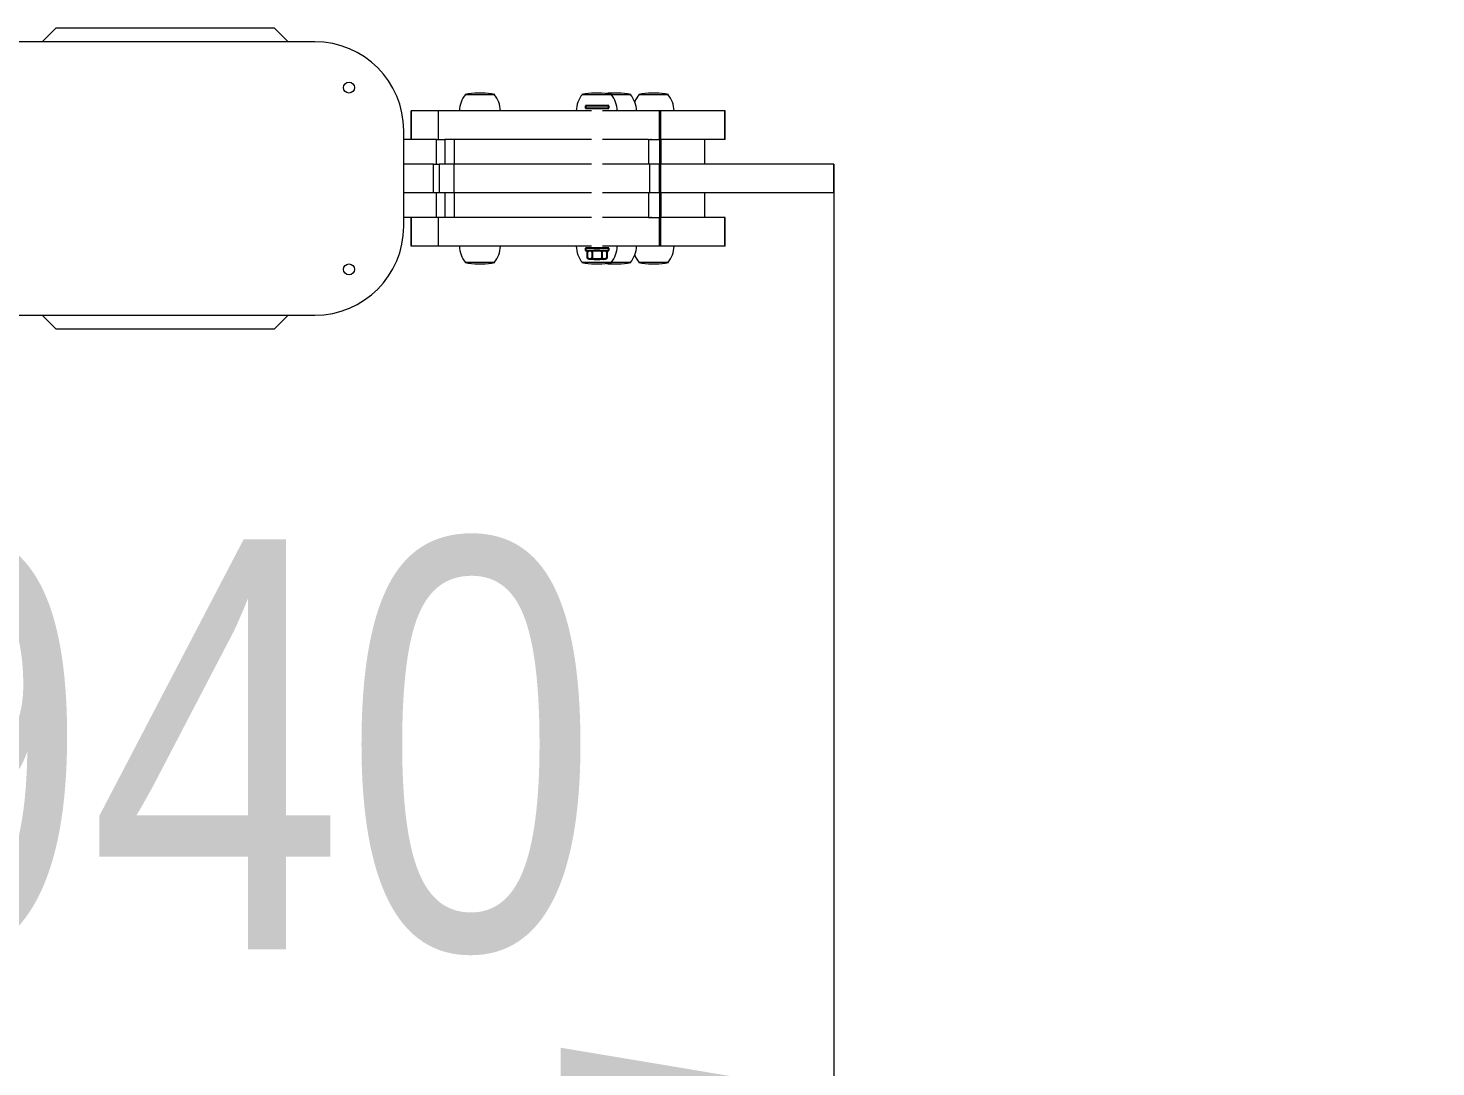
# Model space of a CAD drawing. Header units: millimetres. Extents: x -2841 to 1849, y -2169 to 1822.
# Drawn here: x -181 to 849, y -478 to 281 of the extents above; entities that cross this region are included whole.
import ezdxf

# ---------------------------------------------------------------- set-up
doc = ezdxf.new("R2010")
doc.units = ezdxf.units.MM
for name, color, linetype in [('DIKOM_ОБЪЕКТ', 7, 'Continuous'), ('DIKOM_РАЗМЕР_ЗОНА', 7, 'Continuous'), ('DIKOM_РАЗМЕР_ОБЪЕКТА', 7, 'Continuous')]:
    doc.layers.add(name, color=color, linetype=linetype)
doc.styles.add('style1', font='arialbd.ttf', dxfattribs={"width": 0.8})
doc.dimstyles.new('1-50', dxfattribs={"dimtxt": 300, "dimasz": 200, "dimexe": 100, "dimexo": 0, "dimgap": 100, "dimtad": 1, "dimtxsty": 'style1', "dimcen": 200, "dimclrd": 7, "dimclre": 7, "dimclrt": 7, "dimadec": 1, "dimazin": 2, "dimtfac": 1, "dimtmove": 0, "dimatfit": 2, "dimfxl": 0, "dimlwd": 25, "dimlwe": 18, "dimarcsym": 0})

# ---------------------------------------------------------------- blocks, each defined once
blk = doc.blocks.new('*D2')
at = {"layer": 'Defpoints', "color": 0, "transparency": 16777216}
for p in [(-2051.2, 161.9), (1848.8, 161.9), (1848.8, -2068.9)]:
    blk.add_point(p, dxfattribs=at)
at = {"layer": 'DIKOM_РАЗМЕР_ЗОНА', "color": 7, "lineweight": 18, "transparency": 16777216}
for p, q in [((-2051.2, 161.9), (-2051.2, -2168.9)), ((1848.8, 161.9), (1848.8, -2168.9))]:
    blk.add_line(p, q, dxfattribs=at)
at = {"layer": 'DIKOM_РАЗМЕР_ЗОНА', "color": 7, "lineweight": 25, "transparency": 16777216}
blk.add_line((-1851.2, -2068.9), (1648.8, -2068.9), dxfattribs=at)
at = {"layer": 'DIKOM_РАЗМЕР_ЗОНА', "color": 7, "transparency": 16777216}
for points in [[(-1851.2, -2035.5), (-1851.2, -2102.2), (-2051.2, -2068.9)], [(1648.8, -2035.5), (1648.8, -2102.2), (1848.8, -2068.9)]]:
    blk.add_solid(points, dxfattribs=at)
at = {"layer": 'DIKOM_РАЗМЕР_ЗОНА', "color": 7, "transparency": 16777216, "insert": (-151.2, -1815.6), "char_height": 300, "attachment_point": 5, "style": 'style1'}
blk.add_mtext('{\\fArial|b0|i0|c204|p34;3940}', dxfattribs=at)
blk = doc.blocks.new('*D4')
at = {"layer": 'Defpoints', "color": 0, "transparency": 16777216}
for p in [(-534.2, 182), (408.4, 182), (408.4, -497.9)]:
    blk.add_point(p, dxfattribs=at)
at = {"layer": 'DIKOM_РАЗМЕР_ОБЪЕКТА', "color": 7, "lineweight": 18, "transparency": 16777216}
for p, q in [((-534.2, 182), (-534.2, -597.9)), ((408.4, 182), (408.4, -597.9))]:
    blk.add_line(p, q, dxfattribs=at)
at = {"layer": 'DIKOM_РАЗМЕР_ОБЪЕКТА', "color": 7, "lineweight": 25, "transparency": 16777216}
blk.add_line((-334.2, -497.9), (208.4, -497.9), dxfattribs=at)
at = {"layer": 'DIKOM_РАЗМЕР_ОБЪЕКТА', "color": 7, "transparency": 16777216}
for points in [[(-334.2, -464.5), (-334.2, -531.2), (-534.2, -497.9)], [(208.4, -464.5), (208.4, -531.2), (408.4, -497.9)]]:
    blk.add_solid(points, dxfattribs=at)
at = {"layer": 'DIKOM_РАЗМЕР_ОБЪЕКТА', "color": 7, "transparency": 16777216, "insert": (-43.7, -244.7), "char_height": 300, "attachment_point": 5, "style": 'style1'}
blk.add_mtext('{\\fArial|b0|i0|c204|p34;940}', dxfattribs=at)
blk = doc.blocks.new('D0A6')
for p, q in [((1.6, 8.5), (0, 8.5)), ((0, 8.5), (0, -8.5)), ((1.6, -8.5), (1.6, 8.5)), ((0, -8.5), (1.6, -8.5))]:
    blk.add_line(p, q)
blk = doc.blocks.new('C0A10')
for p, q in [((0, 5.9), (0.7, 7.1)), ((0, -5.9), (0, 5.9)), ((0, 4.8), (0.7, 3.5)), ((0.7, 7.1), (5.8, 7.1)), ((0.7, 3.5), (5.8, 3.5)), ((5.8, 7.1), (6.5, 5.9)), ((5.8, 3.5), (6.5, 4.8)), ((6.5, 5.9), (6.5, -5.9)), ((0, -4.8), (0.7, -3.5)), ((0.7, -7.1), (0, -5.9)), ((0.7, -3.5), (5.8, -3.5)), ((5.8, -7.1), (0.7, -7.1)), ((5.8, -3.5), (6.5, -4.8)), ((6.5, -5.9), (5.8, -7.1))]:
    blk.add_line(p, q)
for centre, start, end in [((9.1, 0), 157.0176, 202.9824), ((-2.6, 0), 337.0176, 22.9824)]:
    blk.add_arc(centre, 9.09, start, end)

msp = doc.modelspace()

# ---------------------------------------------------------------- linework, layer by layer
at = {"layer": 'DIKOM_ОБЪЕКТ', "color": 7, "lineweight": 15}
for p, q in [((-161.131, 281.5), (-171.131, 271.5)), ((-1.131, 281.5), (-161.131, 281.5)), ((8.869, 271.5), (-1.131, 281.5)), ((28.5, 271.5), (-191.5, 271.5)), ((138.492, 233), (157.123, 233)), ((150.766, 234.053), (147.817, 234.053)), ((157.123, 233), (160.092, 233)), ((223.973, 233), (242.742, 233)), ((236.248, 234.053), (233.298, 234.053)), ((242.742, 233), (245.573, 233)), ((245.573, 233), (257.454, 233)), ((250.344, 234.053), (247.395, 234.053)), ((257.454, 233), (259.669, 233)), ((265.587, 233), (284.915, 233)), ((277.862, 234.053), (274.912, 234.053)), ((284.915, 233), (287.187, 233)), ((99.009, 200), (99.009, 221)), ((99.013, 221), (99.009, 221)), ((99.013, 200), (99.013, 221)), ((99.04, 221), (99.013, 221)), ((99.04, 200), (99.04, 221)), ((99.09, 221), (99.04, 221)), ((99.09, 200), (99.09, 221)), ((99.163, 221), (99.09, 221)), ((99.163, 200), (99.163, 221)), ((99.262, 221), (99.163, 221)), ((99.262, 200), (99.262, 221)), ((118.869, 221), (99.262, 221)), ((118.869, 200), (118.869, 221)), ((118.991, 221), (118.869, 221)), ((119.134, 221), (118.991, 221)), ((119.299, 221), (119.134, 221)), ((119.486, 221), (119.299, 221)), ((119.691, 221), (119.486, 221)), ((119.917, 221), (119.691, 221)), ((120.163, 221), (119.917, 221)), ((120.426, 221), (120.163, 221)), ((120.708, 221), (120.426, 221)), ((121.008, 221), (120.708, 221)), ((121.323, 221), (121.008, 221)), ((121.656, 221), (121.323, 221)), ((122.005, 221), (121.656, 221)), ((122.369, 221), (122.005, 221)), ((122.747, 221), (122.369, 221)), ((123.14, 221), (122.747, 221)), ((123.546, 221), (123.14, 221)), ((123.966, 221), (123.546, 221)), ((124.397, 221), (123.966, 221)), ((124.841, 221), (124.397, 221)), ((125.297, 221), (124.841, 221)), ((125.762, 221), (125.297, 221)), ((126.238, 221), (125.762, 221)), ((126.724, 221), (126.238, 221)), ((127.219, 221), (126.724, 221)), ((127.723, 221), (127.219, 221)), ((128.234, 221), (127.723, 221)), ((128.753, 221), (128.234, 221)), ((129.279, 221), (128.753, 221)), ((129.811, 221), (129.279, 221)), ((130.349, 221), (129.811, 221)), ((130.892, 221), (130.349, 221)), ((231.029, 221), (130.892, 221)), ((272.316, 221), (239.029, 221)), ((272.735, 221), (272.316, 221)), ((273.149, 221), (272.735, 221)), ((273.558, 221), (273.149, 221)), ((273.96, 221), (273.558, 221)), ((274.356, 221), (273.96, 221)), ((274.745, 221), (274.356, 221)), ((275.127, 221), (274.745, 221)), ((275.5, 221), (275.127, 221)), ((275.866, 221), (275.5, 221)), ((276.222, 221), (275.866, 221)), ((276.569, 221), (276.222, 221)), ((276.906, 221), (276.569, 221)), ((277.233, 221), (276.906, 221)), ((277.549, 221), (277.233, 221)), ((277.854, 221), (277.549, 221)), ((278.146, 221), (277.854, 221)), ((278.426, 221), (278.146, 221)), ((278.694, 221), (278.426, 221)), ((278.948, 221), (278.694, 221)), ((279.189, 221), (278.948, 221)), ((279.415, 221), (279.189, 221)), ((279.626, 221), (279.415, 221)), ((279.822, 221), (279.626, 221)), ((280.002, 221), (279.822, 221)), ((280.166, 221), (280.002, 221)), ((280.313, 221), (280.166, 221)), ((280.443, 221), (280.313, 221)), ((280.556, 221), (280.443, 221)), ((280.649, 221), (280.556, 221)), ((280.724, 221), (280.649, 221)), ((280.781, 221), (280.724, 221)), ((280.781, 200), (280.781, 221)), ((280.817, 221), (280.781, 221)), ((280.817, 200), (280.817, 221)), ((281.72, 221), (280.817, 221)), ((281.72, 200), (281.72, 221)), ((281.754, 221), (281.72, 221)), ((281.754, 200), (281.754, 221)), ((325.364, 221), (281.754, 221)), ((326.194, 221), (325.364, 221)), ((326.905, 221), (326.194, 221)), ((327.499, 221), (326.905, 221)), ((327.977, 221), (327.499, 221)), ((328.341, 221), (327.977, 221)), ((328.594, 221), (328.341, 221)), ((328.594, 200), (328.594, 221)), ((328.735, 221), (328.594, 221)), ((328.735, 200), (328.735, 221)), ((328.767, 221), (328.735, 221)), ((328.767, 200), (328.767, 221)), ((93.5, 136.5), (93.5, 206.5)), ((117.55, 200), (93.5, 200)), ((117.55, 182), (117.55, 200)), ((117.55, 200), (123.54, 200)), ((123.546, 200), (123.54, 200)), ((123.54, 200), (123.54, 182)), ((130.349, 200), (123.54, 200)), ((123.553, 200), (123.546, 200)), ((123.966, 200), (123.965, 200)), ((123.967, 200), (123.966, 200)), ((124.397, 200), (124.368, 200)), ((124.428, 200), (124.397, 200)), ((124.841, 200), (124.813, 200)), ((124.87, 200), (124.841, 200)), ((125.297, 200), (125.263, 200)), ((125.333, 200), (125.297, 200)), ((125.762, 200), (125.701, 200)), ((125.829, 200), (125.762, 200)), ((126.238, 200), (126.166, 200)), ((126.314, 200), (126.238, 200)), ((126.724, 200), (126.646, 200)), ((126.806, 200), (126.724, 200)), ((127.219, 200), (127.133, 200)), ((127.307, 200), (127.219, 200)), ((127.723, 200), (127.635, 200)), ((127.812, 200), (127.723, 200)), ((128.234, 200), (128.144, 200)), ((128.319, 200), (128.234, 200)), ((128.753, 200), (128.685, 200)), ((128.816, 200), (128.753, 200)), ((129.279, 200), (129.232, 200)), ((129.322, 200), (129.279, 200)), ((129.811, 200), (129.789, 200)), ((129.831, 200), (129.811, 200)), ((130.892, 200), (130.349, 200)), ((130.349, 200), (130.349, 182)), ((231.029, 200), (130.892, 200)), ((272.316, 200), (239.029, 200)), ((272.735, 200), (272.316, 200)), ((272.735, 200), (272.735, 182)), ((272.735, 200), (280.817, 200)), ((273.149, 200), (273.136, 200)), ((273.162, 200), (273.149, 200)), ((273.558, 200), (273.525, 200)), ((273.593, 200), (273.558, 200)), ((273.96, 200), (273.918, 200)), ((274.003, 200), (273.96, 200)), ((274.356, 200), (274.307, 200)), ((274.406, 200), (274.356, 200)), ((274.745, 200), (274.685, 200)), ((274.807, 200), (274.745, 200)), ((275.127, 200), (275.072, 200)), ((275.176, 200), (275.127, 200)), ((275.5, 200), (275.471, 200)), ((275.526, 200), (275.5, 200)), ((275.866, 200), (275.848, 200)), ((275.882, 200), (275.866, 200)), ((279.626, 200), (279.612, 200)), ((279.641, 200), (279.626, 200)), ((279.822, 200), (279.804, 200)), ((279.839, 200), (279.822, 200)), ((280.002, 200), (279.985, 200)), ((280.018, 200), (280.002, 200)), ((280.166, 200), (280.144, 200)), ((280.186, 200), (280.166, 200)), ((280.313, 200), (280.294, 200)), ((280.329, 200), (280.313, 200)), ((280.443, 200), (280.428, 200)), ((280.456, 200), (280.443, 200)), ((280.556, 200), (280.536, 200)), ((280.57, 200), (280.556, 200)), ((280.649, 200), (280.642, 200)), ((280.653, 200), (280.649, 200)), ((280.724, 200), (280.724, 200)), ((280.724, 200), (280.724, 200)), ((280.781, 200), (280.778, 200)), ((280.782, 200), (280.781, 200)), ((281.72, 200), (280.817, 200)), ((280.817, 200), (280.817, 182)), ((281.754, 200), (281.72, 200)), ((281.754, 200), (281.754, 182)), ((281.796, 200), (281.754, 200)), ((281.796, 182), (281.796, 200)), ((325.364, 200), (281.796, 200)), ((313.887, 182), (313.887, 200)), ((326.194, 200), (325.364, 200)), ((326.905, 200), (326.194, 200)), ((327.499, 200), (326.905, 200)), ((327.977, 200), (327.499, 200)), ((328.341, 200), (327.977, 200)), ((328.594, 200), (328.341, 200)), ((328.735, 200), (328.594, 200)), ((328.767, 200), (328.735, 200)), ((115.294, 182), (93.5, 182)), ((115.294, 161), (115.294, 182)), ((115.294, 182), (119.42, 182)), ((119.42, 182), (119.42, 161)), ((125.624, 182), (119.42, 182)), ((129.98, 182), (125.624, 182)), ((130.342, 182), (129.98, 182)), ((130.342, 161), (130.342, 182)), ((231.029, 182), (130.342, 182)), ((273.551, 182), (239.029, 182)), ((273.551, 161), (273.551, 182)), ((280.811, 182), (273.551, 182)), ((280.811, 161), (280.811, 182)), ((280.817, 182), (281.754, 182)), ((281.67, 161), (281.67, 182)), ((281.796, 182), (281.754, 182)), ((386.086, 182), (281.796, 182)), ((408.387, 182), (386.086, 182)), ((408.387, 161), (408.387, 182)), ((115.294, 161), (93.5, 161)), ((119.42, 161), (115.294, 161)), ((117.55, 143), (117.55, 161)), ((125.624, 161), (119.42, 161)), ((123.54, 161), (123.54, 143)), ((129.98, 161), (125.624, 161)), ((130.342, 161), (129.98, 161)), ((231.029, 161), (130.342, 161)), ((130.349, 161), (130.349, 143)), ((273.551, 161), (239.029, 161)), ((272.735, 161), (272.735, 143)), ((280.811, 161), (273.551, 161)), ((280.817, 161), (280.817, 143)), ((280.817, 161), (281.754, 161)), ((281.754, 161), (281.754, 143)), ((281.796, 161), (281.754, 161)), ((281.796, 143), (281.796, 161)), ((386.086, 161), (281.796, 161)), ((313.887, 143), (313.887, 161)), ((408.387, 161), (386.086, 161)), ((117.55, 143), (93.5, 143)), ((99.009, 122), (99.009, 143)), ((99.013, 122), (99.013, 143)), ((99.04, 122), (99.04, 143)), ((99.09, 122), (99.09, 143)), ((99.163, 122), (99.163, 143)), ((99.262, 122), (99.262, 143)), ((123.54, 143), (117.55, 143)), ((118.869, 122), (118.869, 143)), ((118.991, 122), (118.991, 143)), ((123.546, 143), (123.54, 143)), ((127.635, 143), (123.54, 143)), ((123.553, 143), (123.546, 143)), ((123.966, 143), (123.965, 143)), ((123.967, 143), (123.966, 143)), ((124.397, 143), (124.368, 143)), ((124.428, 143), (124.397, 143)), ((124.841, 143), (124.813, 143)), ((124.87, 143), (124.841, 143)), ((125.297, 143), (125.263, 143)), ((125.333, 143), (125.297, 143)), ((125.762, 143), (125.701, 143)), ((125.829, 143), (125.762, 143)), ((126.238, 143), (126.166, 143)), ((126.314, 143), (126.238, 143)), ((126.724, 143), (126.646, 143)), ((126.806, 143), (126.724, 143)), ((127.219, 143), (127.133, 143)), ((127.307, 143), (127.219, 143)), ((127.723, 143), (127.635, 143)), ((127.812, 143), (127.723, 143)), ((130.349, 143), (127.812, 143)), ((128.234, 143), (128.144, 143)), ((128.319, 143), (128.234, 143)), ((128.753, 143), (128.685, 143)), ((128.816, 143), (128.753, 143)), ((129.279, 143), (129.232, 143)), ((129.322, 143), (129.279, 143)), ((129.811, 143), (129.789, 143)), ((129.831, 143), (129.811, 143)), ((130.892, 143), (130.349, 143)), ((231.029, 143), (130.892, 143)), ((272.316, 143), (239.029, 143)), ((272.735, 143), (272.316, 143)), ((272.735, 143), (280.817, 143)), ((273.149, 143), (273.136, 143)), ((273.162, 143), (273.149, 143)), ((273.558, 143), (273.525, 143)), ((273.593, 143), (273.558, 143)), ((273.96, 143), (273.918, 143)), ((274.003, 143), (273.96, 143)), ((274.356, 143), (274.307, 143)), ((274.406, 143), (274.356, 143)), ((274.745, 143), (274.685, 143)), ((274.807, 143), (274.745, 143)), ((275.127, 143), (275.072, 143)), ((275.176, 143), (275.127, 143)), ((275.5, 143), (275.471, 143)), ((275.526, 143), (275.5, 143)), ((275.866, 143), (275.848, 143)), ((275.882, 143), (275.866, 143)), ((279.626, 143), (279.612, 143)), ((279.641, 143), (279.626, 143)), ((279.822, 143), (279.804, 143)), ((279.839, 143), (279.822, 143)), ((280.002, 143), (279.985, 143)), ((280.018, 143), (280.002, 143)), ((280.166, 143), (280.144, 143)), ((280.186, 143), (280.166, 143)), ((280.313, 143), (280.294, 143)), ((280.329, 143), (280.313, 143)), ((280.443, 143), (280.428, 143)), ((280.456, 143), (280.443, 143)), ((280.556, 143), (280.536, 143)), ((280.57, 143), (280.556, 143)), ((280.649, 143), (280.642, 143)), ((280.653, 143), (280.649, 143)), ((280.724, 143), (280.724, 143)), ((280.724, 143), (280.724, 143)), ((280.781, 143), (280.778, 143)), ((280.781, 122), (280.781, 143)), ((280.782, 143), (280.781, 143)), ((280.817, 122), (280.817, 143)), ((281.72, 143), (280.817, 143)), ((281.72, 122), (281.72, 143)), ((281.754, 143), (281.72, 143)), ((281.754, 122), (281.754, 143)), ((281.796, 143), (281.754, 143)), ((325.364, 143), (281.796, 143)), ((326.194, 143), (325.364, 143)), ((326.905, 143), (326.194, 143)), ((327.499, 143), (326.905, 143)), ((327.977, 143), (327.499, 143)), ((328.341, 143), (327.977, 143)), ((328.594, 143), (328.341, 143)), ((328.594, 122), (328.594, 143)), ((328.735, 143), (328.594, 143)), ((328.735, 122), (328.735, 143)), ((328.767, 143), (328.735, 143)), ((328.767, 122), (328.767, 143)), ((99.013, 122), (99.009, 122)), ((99.04, 122), (99.013, 122)), ((99.09, 122), (99.04, 122)), ((99.163, 122), (99.09, 122)), ((99.262, 122), (99.163, 122)), ((118.869, 122), (99.262, 122)), ((118.991, 122), (118.869, 122)), ((119.134, 122), (118.991, 122)), ((119.299, 122), (119.134, 122)), ((119.486, 122), (119.299, 122)), ((119.691, 122), (119.486, 122)), ((119.917, 122), (119.691, 122)), ((120.163, 122), (119.917, 122)), ((120.426, 122), (120.163, 122)), ((120.708, 122), (120.426, 122)), ((121.008, 122), (120.708, 122)), ((121.323, 122), (121.008, 122)), ((121.656, 122), (121.323, 122)), ((122.005, 122), (121.656, 122)), ((122.369, 122), (122.005, 122)), ((122.747, 122), (122.369, 122)), ((123.14, 122), (122.747, 122)), ((123.546, 122), (123.14, 122)), ((123.966, 122), (123.546, 122)), ((124.397, 122), (123.966, 122)), ((124.841, 122), (124.397, 122)), ((125.297, 122), (124.841, 122)), ((125.762, 122), (125.297, 122)), ((126.238, 122), (125.762, 122)), ((126.724, 122), (126.238, 122)), ((127.219, 122), (126.724, 122)), ((127.723, 122), (127.219, 122)), ((128.234, 122), (127.723, 122)), ((128.753, 122), (128.234, 122)), ((129.279, 122), (128.753, 122)), ((129.811, 122), (129.279, 122)), ((130.349, 122), (129.811, 122)), ((130.892, 122), (130.349, 122)), ((231.029, 122), (130.892, 122)), ((272.316, 122), (239.029, 122)), ((272.735, 122), (272.316, 122)), ((273.149, 122), (272.735, 122)), ((273.558, 122), (273.149, 122)), ((273.96, 122), (273.558, 122)), ((274.356, 122), (273.96, 122)), ((274.745, 122), (274.356, 122)), ((275.127, 122), (274.745, 122)), ((275.5, 122), (275.127, 122)), ((275.866, 122), (275.5, 122)), ((276.222, 122), (275.866, 122)), ((276.569, 122), (276.222, 122)), ((276.906, 122), (276.569, 122)), ((277.233, 122), (276.906, 122)), ((277.549, 122), (277.233, 122)), ((277.854, 122), (277.549, 122)), ((278.146, 122), (277.854, 122)), ((278.426, 122), (278.146, 122)), ((278.694, 122), (278.426, 122)), ((278.948, 122), (278.694, 122)), ((279.189, 122), (278.948, 122)), ((279.415, 122), (279.189, 122)), ((279.626, 122), (279.415, 122)), ((279.822, 122), (279.626, 122)), ((280.002, 122), (279.822, 122)), ((280.166, 122), (280.002, 122)), ((280.313, 122), (280.166, 122)), ((280.443, 122), (280.313, 122)), ((280.556, 122), (280.443, 122)), ((280.649, 122), (280.556, 122)), ((280.724, 122), (280.649, 122)), ((280.781, 122), (280.724, 122)), ((280.817, 122), (280.781, 122)), ((281.72, 122), (280.817, 122)), ((281.754, 122), (281.72, 122)), ((325.364, 122), (281.754, 122)), ((326.194, 122), (325.364, 122)), ((326.905, 122), (326.194, 122)), ((327.499, 122), (326.905, 122)), ((327.977, 122), (327.499, 122)), ((328.341, 122), (327.977, 122)), ((328.594, 122), (328.341, 122)), ((328.735, 122), (328.594, 122)), ((328.767, 122), (328.735, 122)), ((160.092, 110), (138.492, 110)), ((147.817, 108.947), (150.766, 108.947)), ((245.573, 110), (223.973, 110)), ((233.298, 108.947), (236.248, 108.947)), ((259.669, 110), (245.573, 110)), ((247.395, 108.947), (250.344, 108.947)), ((287.187, 110), (265.587, 110)), ((274.912, 108.947), (277.862, 108.947)), ((-191.5, 71.5), (28.5, 71.5)), ((-171.131, 71.5), (-161.131, 61.5)), ((-1.131, 61.5), (8.869, 71.5)), ((-161.131, 61.5), (-1.131, 61.5))]:
    msp.add_line(p, q, dxfattribs=at)
for centre in [(53.5, 238), (53.5, 105)]:
    msp.add_circle(centre, 4, dxfattribs=at)
for centre, radius, start, end in [((28.5, 206.5), 65, 0, 90), ((152.968, 220.84), 18.677, 139.378843, 179.509067), ((147.817, 192.217), 41.836, 90, 102.879622), ((150.766, 192.217), 41.836, 77.120378, 90), ((145.615, 220.84), 18.677, 0.490933, 40.621157), ((238.45, 220.84), 18.677, 139.378843, 179.509067), ((233.298, 192.217), 41.836, 90, 102.879622), ((236.248, 192.217), 41.836, 77.120378, 90), ((247.395, 192.217), 41.836, 90, 97.656081), ((231.096, 220.84), 18.677, 0.490933, 40.621157), ((250.344, 192.217), 41.836, 77.120378, 90), ((245.193, 220.84), 18.677, 0.490933, 40.621157), ((280.064, 220.84), 18.677, 139.378843, 158.987644), ((274.912, 192.217), 41.836, 90, 102.879622), ((277.862, 192.217), 41.836, 77.120378, 90), ((272.71, 220.84), 18.677, 0.490933, 40.621157), ((28.5, 136.5), 65, 270, 0), ((152.968, 122.16), 18.677, 180.490933, 220.621157), ((145.615, 122.16), 18.677, 319.378843, 359.509067), ((238.45, 122.16), 18.677, 180.490933, 220.621157), ((231.096, 122.16), 18.677, 319.378843, 359.509067), ((245.193, 122.16), 18.677, 319.378843, 359.509067), ((280.064, 122.16), 18.677, 201.012356, 220.621157), ((272.71, 122.16), 18.677, 319.378843, 359.509067), ((147.817, 150.783), 41.836, 257.120378, 270), ((150.766, 150.783), 41.836, 270, 282.879622), ((233.298, 150.783), 41.836, 257.120378, 270), ((236.248, 150.783), 41.836, 270, 282.879622), ((247.395, 150.783), 41.836, 262.343919, 270), ((250.344, 150.783), 41.836, 270, 282.879622), ((274.912, 150.783), 41.836, 257.120378, 270), ((277.862, 150.783), 41.836, 270, 282.879622)]:
    msp.add_arc(centre, radius, start, end, dxfattribs=at)

# ---------------------------------------------------------------- block references
for name, p, rotation in [('D0A6', (235.029, 223), 90), ('D0A6', (235.029, 120.493), 270), ('C0A10', (235.029, 118.893), 270)]:
    msp.add_blockref(name, p, dxfattribs=dict(at, rotation=rotation))

# ---------------------------------------------------------------- dimensions: what is measured, and where the dimension line sits
at = {"layer": 'DIKOM_РАЗМЕР_ЗОНА'}
dim = msp.add_linear_dim(base=(1848.842, -2068.868), p1=(-2051.158, 161.89), p2=(1848.842, 161.89), text='{\\fArial|b0|i0|c204|p34;3940}', dimstyle='1-50', dxfattribs=at)
dim.commit()
dim.dimension.update_dxf_attribs({"geometry": '*D2', "text_midpoint": (-151.158, -2068.868), "dimtype": 160})
at = {"layer": 'DIKOM_РАЗМЕР_ОБЪЕКТА'}
dim = msp.add_linear_dim(base=(408.387, -497.868), p1=(-534.233, 182), p2=(408.387, 182), text='{\\fArial|b0|i0|c204|p34;940}', dimstyle='1-50', dxfattribs=at)
dim.commit()
dim.dimension.update_dxf_attribs({"geometry": '*D4', "text_midpoint": (-43.674, -497.868), "dimtype": 160})

doc.saveas('drawing.dxf')
